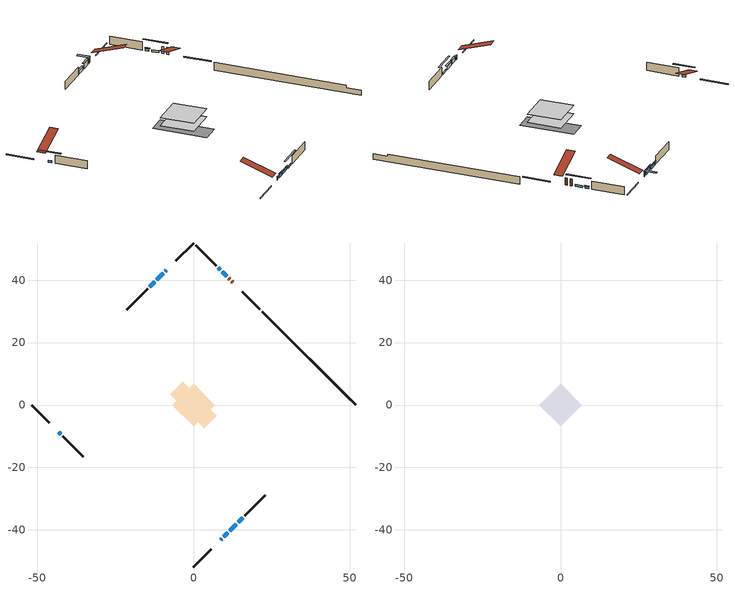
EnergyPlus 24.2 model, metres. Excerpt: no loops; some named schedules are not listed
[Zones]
conditioned space
 floor adiabatic (AdiabaticFloorConstruction): -6.79,0 0,6.79 6.79,0 0,-6.79 z0.6
 floor foundation (Slab1 construction): -7.49,3.51 -3.51,7.49 7.49,-3.51 3.51,-7.49 z-1.66
 wall outside (RimJoist1 construction): 0,-51.92 5.62,-46.31 / -51.92,0 -46.31,-5.62 / 0,51.92 -5.62,46.31 / 21.31,30.62 15.69,36.23 z0.6:0.9
 wall outside (AdiabaticWallConstruction 1): 12.63,39.29 12.29,39.63 / 11.63,40.29 11.26,40.66 z0.6:2.63
 wall outside (AdiabaticWallConstruction): 8.67,-43.25 9.05,-42.87 z0.6:1.46; 10.6,41.32 9.24,42.69 / -43.25,-8.67 -42.56,-9.36 / 8.58,43.34 7.89,44.03 / 14.34,-37.58 15.71,-36.21 z0.6:1.19; -8.67,43.25 -9.07,42.85 z0.6:2.2; 9.71,-42.21 10.95,-40.97 z0.6:1.72; 11.6,-40.32 13.69,-38.24 z0.6:1.57; -9.73,42.2 -11.7,40.22 z0.6:2.12; -12.36,39.56 -14.08,37.84 z0.6:1.54
 wall outside (Wall1 construction): 16.37,-35.56 22.95,-28.97 / -41.91,-10.02 -35.33,-16.6 / -14.74,37.18 -21.32,30.6 / 7.24,44.68 0.66,51.27 z0.6:3.04
 wall foundation (FoundationWall1 construction): 21.96,29.96,-1.66 21.96,29.96,0.6 48.93,3,0.6 48.93,3,-0.07 51.92,0,-0.07 51.92,0,-1.66
 window (WindowConstruction 5): 8.67,-43.25 9.05,-42.87 z0.6:1.46
 window (WindowConstruction 8): 10.6,41.32 9.24,42.69 z0.6:1.19
 window (WindowConstruction 9): -43.25,-8.67 -42.56,-9.36 z0.6:1.19
 window (WindowConstruction 6): -8.67,43.25 -9.07,42.85 z0.6:2.2
 window (WindowConstruction): 9.71,-42.21 10.95,-40.98 z0.6:1.72
 window (WindowConstruction 1): 11.6,-40.32 13.69,-38.24 z0.6:1.57
 window (WindowConstruction 2): -9.73,42.2 -11.7,40.22 z0.6:2.12
 window (WindowConstruction 3): -12.36,39.56 -14.08,37.84 z0.6:1.54
 window (WindowConstruction 4): 8.58,43.34 7.9,44.03 z0.6:1.19
 window (WindowConstruction 7): 14.34,-37.58 15.71,-36.21 z0.6:1.19
 door (Door): 12.63,39.29 12.29,39.63 z0.6:2.63
 door (Door 1): 11.63,40.29 11.26,40.66 z0.6:2.63
 ceiling adiabatic (AdiabaticFloorConstruction): 0,-6.79 6.79,0 0,6.79 -6.79,0 z0.6
attic - vented
 floor to conditioned space (Floor1 construction Reversed): -6.79,0 0,6.79 6.79,0 0,-6.79 z3.04
 roof outside (Roof1 construction): 8.02,-43.91,3.04 1.4,-37.29,6.16 -0.34,-39.03,6.16 6.27,-45.65,3.04; -43.91,-8.02,3.04 -37.29,-1.4,6.16 -39.03,0.34,6.16 -45.65,-6.27,3.04; -8.02,43.91,3.04 -1.4,37.29,6.16 0.34,39.03,6.16 -6.27,45.65,3.04; 13.29,38.63,3.04 6.67,32.02,6.16 8.42,30.28,6.16 15.03,36.89,3.04
shading: 9.19,-42.73 8.53,-43.39 8.82,-43.68 9.48,-43.02 z1.66; 7.35,44.58 12.49,39.43 12.78,39.72 7.64,44.87 z3.86; -40.68,-11.25 -45.14,-6.79 -45.43,-7.08 -40.97,-11.54 z3.86; -9.17,42.75 -8.57,43.35 -11.05,45.84 -11.66,45.23 z2.35; 11.09,-40.83 9.57,-42.36 9.86,-42.65 11.38,-41.12 z1.92; 13.83,-38.09 11.46,-40.46 11.75,-40.75 14.12,-38.39 z1.77; -11.84,40.08 -9.58,42.34 -9.87,42.63 -12.14,40.37 z2.33; -14.23,37.7 -12.22,39.71 -12.51,40 -14.52,37.99 z1.74; 7.75,44.17 8.72,43.2 9.01,43.49 8.04,44.46 z1.39; 17.6,-34.32 12.46,-39.47 12.75,-39.76 17.89,-34.62 z3.86
[Building]
Building 1: Terrain=Suburbs
[Site:Location]
Toronto City Centre_ON: Latitude {deg}=43.63; Longitude {deg}=-79.39; Time Zone {hr}=-5; Elevation {m}=77; Keep Site Location Information=Yes
[Site:GroundTemperature:Shallow]
5.01852, 3.26908, 3.12898, 3.95918, 7.29196, 10.6092, 13.4851, 15.3069, 15.4617, 13.9799, 11.1774, 7.9619
[Site:WaterMainsTemperature]
Calculation Method=Schedule; Temperature Schedule=mains temperature schedule
[Material] Roughness=Rough; Thermal Absorptance=0.9
Name | Thickness {m} | Conductivity {W/m-K} | Density {kg/m3} | Specific Heat {J/kg-K} | Solar Absorptance | Visible Absorptance
asphalt or fiberglass shingles | 0.00635 | 0.162714 | 1121.4 | 1465.45 | 0.4 | 0.4
ceiling loosefill ins | 0.254 | 0.0480833 | 16.02 | 1046.75 | 0.7 | 0.7
ceiling stud and cavity | 0.1397 | 0.489727 | 65.682 | 1177.47 | 0.7 | 0.7
concrete 4.0 in. | 0.1016 | 1.803125 | 2242.8 | 837.4 | 0.7 | 0.7
concrete 8.0 in. | 0.2032 | 1.803125 | 2242.8 | 837.4 | 0.7 | 0.7
door material | 0.04445 | 0.053851 | 512.64 | 1214.23 | 0.7 | 0.7
door material 1 | 0.04445 | 0.188738 | 512.64 | 1214.23 | 0.7 | 0.7
exterior vertical ins | 0.0148535 | 0.029427 | 32.04 | 1214.23 | 0.7 | 0.7
floor covering | 0.0127 | 0.0433444 | 54.468 | 1339.84 | 0.6 | 0.6
floor rigid ins; wall rigid ins | 0.512978 | 0.029427 | 32.04 | 1214.23 | 0.7 | 0.7
floor stud and cavity | 0.1397 | 1.75129 | 37.0049 | 1207.88 | 0.7 | 0.7
furniture material conditioned space 1 | 0.1524 | 0.115458 | 640.8 | 1214.23 | 0.6 | 0.6
gypsum board | 0.0127 | 0.160291 | 801 | 837.4 | 0.6 | 0.6
gypsum board 1 | 0.0127 | 0.160291 | 801 | 837.4 | 0.7 | 0.7
osb sheathing 0.5 in. | 0.0127 | 0.115458 | 512.64 | 1214.23 | 0.7 | 0.7
osb sheathing 0.75 in. | 0.01905 | 0.115458 | 512.64 | 1214.23 | 0.7 | 0.7
osb sheathing 2.0 in. | 0.0508 | 0.115458 | 512.64 | 1214.23 | 0.7 | 0.7
rim joist stud and cavity | 0.0508 | 0.031136 | 125.044 | 1163.47 | 0.6 | 0.6
wall stud and cavity | 0.1397 | 0.0883501 | 139.0536 | 1170.24 | 0.7 | 0.7
wall stud and cavity 1 | 0.0889 | 0.380278 | 52.3479 | 1209.89 | 0.7 | 0.7
wall stud and cavity 2 | 0.0889 | 0.391764 | 83.0341 | 1211.67 | 0.7 | 0.7
wood siding | 0.0254 | 0.102417 | 544.68 | 1172.36 | 0.4 | 0.4
wood siding 1; wood siding 2; wood siding 3 | 0.0254 | 0.102417 | 544.68 | 1172.36 | 0.7 | 0.7
[WindowMaterial:SimpleGlazingSystem]
Name | U-Factor {W/m2-K} | Solar Heat Gain Coefficient
WindowMaterial | 2.00888 | 0.55
WindowMaterial 1 | 1.89588 | 0.62
WindowMaterial 2 | 1.842511 | 0.65
WindowMaterial 3 | 1.99922 | 0.56
WindowMaterial 4 | 2.18376 | 0.43
WindowMaterial 5 | 2.35467 | 0.55
WindowMaterial 6 | 2.969594 | 0.62
WindowMaterial 7 | 2.50911 | 0.43
[Construction]
AdiabaticFloorConstruction: floor stud and cavity, floor rigid ins, osb sheathing 0.75 in., floor covering
AdiabaticWallConstruction: wood siding 2, wall rigid ins, wall stud and cavity 1, gypsum board
AdiabaticWallConstruction 1: wood siding 3, wall rigid ins, wall stud and cavity 1, gypsum board
Door: door material
Door 1: door material 1
Floor1 construction Reversed: gypsum board, ceiling stud and cavity, ceiling loosefill ins
FoundationWall1 construction: concrete 8.0 in., gypsum board 1
furniture construction conditioned space 1: furniture material conditioned space 1
PartitionWallConstruction: gypsum board, wall stud and cavity 2, gypsum board
RimJoist1 construction: wood siding 1, osb sheathing 2.0 in., rim joist stud and cavity
Roof1 construction: asphalt or fiberglass shingles
Slab1 construction: concrete 4.0 in.
Wall1 construction: wood siding, osb sheathing 0.5 in., wall stud and cavity, gypsum board
WindowConstruction: WindowMaterial
WindowConstruction 1: WindowMaterial 1
WindowConstruction 2: WindowMaterial 2
WindowConstruction 3: WindowMaterial 3
WindowConstruction 4: WindowMaterial 4
WindowConstruction 5: WindowMaterial 5
WindowConstruction 6: WindowMaterial 6
WindowConstruction 7; WindowConstruction 8; WindowConstruction 9: WindowMaterial 7
[Zone] Multiplier=1; Part of Total Floor Area=Yes
Name | Volume {m3}
attic - vented | 46.698
conditioned space | 480.3
[Space]
Name | Zone | Volume {m3}
attic - vented 1 | attic - vented | 46.698
conditioned space 1 | conditioned space | 480.3
[ZoneInfiltration:EffectiveLeakageArea]
infil attic - vented 1: Zone or Space=attic - vented 1; Schedule=Always On Discrete; Effective Air Leakage Area {cm2}=3884.21; Stack Coefficient=0.000216843; Wind Coefficient=9.94931e-06
[ZoneMixing]
whole house fan mix: Zone or Space=attic - vented; Schedule=Always On Continuous; Design Flow Rate Calculation Method=Flow/Zone; Design Flow Rate {m3/s}=0; Source Zone or Space=conditioned space
[SurfaceProperty:ExposedFoundationPerimeter]
Slab1: Exposed Perimeter Calculation Method=TotalExposedPerimeter; Total Exposed Perimeter {m}=42.368
[InternalMass] Zone or ZoneList=conditioned space; Space or SpaceList=conditioned space 1
Name | Construction | Surface Area {m2}
furniture mass conditioned space 1 | furniture construction conditioned space 1 | 71.964
partition wall mass | PartitionWallConstruction | 179.91
[Lights]
interior lighting: Zone or ZoneList or Space or SpaceList=conditioned space 1; Schedule=interior lighting schedule; Design Level Calculation Method=LightingLevel; Lighting Level {W}=343.2; Return Air Fraction=0; Fraction Radiant=0.6; Fraction Visible=0.2; Fraction Replaceable=1
[People]
occupants: Zone or ZoneList or Space or SpaceList=conditioned space 1; Number of People Schedule=occupants schedule; Number of People Calculation Method=People; Number of People=3; Fraction Radiant=0.314171; Sensible Heat Fraction=0.56303; Activity Level Schedule=occupants activity schedule; Carbon Dioxide Generation Rate {m3/s-W}=0; Enable ASHRAE 55 Comfort Warnings=No; Mean Radiant Temperature Calculation Type=EnclosureAveraged
[ElectricEquipment] Zone or ZoneList or Space or SpaceList=conditioned space 1; Design Level Calculation Method=EquipmentLevel
Name | Schedule | Design Level {W} | Fraction Latent | Fraction Radiant | Fraction Lost
clothes dryer | clothes dryer schedule | 140.772 | 0.015 | 0.081 | 0.85
clothes washer | clothes washer schedule | 32.1985 | 0.03 | 0.162 | 0.7
cooking range | cooking range schedule | 215.147 | 0.08 | 0.432 | 0.2
dishwasher | dishwasher schedule | 66.8632 | 0.3 | 0.18 | 0.4
fridge | fridge schedule | 72.9452 | 0 | 0.6 | 0
mech vent house fan | mech vent house fan schedule | 0.95 | 0 | 0 | 1
mech vent house fan cfis | mech vent house fan cfis schedule | 0 | 0 | 0 | 0
misc plug loads | misc plug loads schedule | 494.7 | 0.045 | 0.513 | 0.1
whole house fan | Always On Discrete | 0 | 0 | 0 | 1
[OtherEquipment] Zone or ZoneList or Space or SpaceList=conditioned space 1; Design Level Calculation Method=EquipmentLevel
Name | Fuel Type | Schedule | Design Level {W} | Fraction Latent | Fraction Radiant | Fraction Lost
clothes dryer 1 | Electricity | clothes dryer schedule | 0 | 0.015 | 0.081 | 0.85
cooking range 1 | Electricity | cooking range schedule | 0 | 0.08 | 0.432 | 0.2
general water use latent | None | general water use schedule | 62.594 | 1 | 0 | 0
general water use sensible | None | general water use schedule | -61.6891 | 0 | 0.6 | 0
mech vent house fan latent load | None | Always On Discrete | 0 | 1 | 0 | 0
mech vent house fan sensible load | None | Always On Discrete | 0 | 0 | 0 | 0
water heater energy adjustment1 | NaturalGas | Always On Discrete | 0.01 | 0 | 0 | 1
[ZoneInfiltration:DesignFlowRate] Zone or ZoneList or Space or SpaceList=conditioned space 1; Schedule=Always On Discrete; Design Flow Rate Calculation Method=Flow/Zone; Design Flow Rate {m3/s}=0
infil flow; natural vent flow; whole house fan flow
[AvailabilityManager:Scheduled]
central ac and furnace airloop Availability Manager: Schedule=Always On Discrete
[Foundation:Kiva]
Foundation Kiva 1: Initial Indoor Air Temperature {C}=18; Wall Height Above Grade {m}=0.599999; Wall Depth Below Slab {m}=0.2032; Custom Block Material Name 1=exterior vertical ins; Custom Block Depth 1 {m}=2.26; Custom Block X Position 1 {m}=0.2159; Custom Block Z Position 1 {m}=0
[Foundation:Kiva:Settings]
Soil Conductivity {W/m-K}=0.849921; Soil Density {kg/m3}=1842.3; Soil Specific Heat {J/kg-K}=418.7; Ground Solar Absorptivity=0.9; Ground Thermal Absorptivity=0.9; Ground Surface Roughness {m}=0.03; Far-Field Width {m}=40; Deep-Ground Boundary Condition=ZeroFlux; Deep-Ground Depth {m}=40; Minimum Cell Dimension {m}=0.2; Maximum Cell Growth Coefficient=3; Simulation Timestep=Timestep
[Exterior:Lights]
exterior lighting: Schedule=exterior lighting schedule; Design Level {W}=75.6
[EnergyManagementSystem:GlobalVariable]
central_ac_and_furnace_airloop_Fan_RTF
infil_program_Qfan
infil_program_Qinf
natural_vent_program_Qnv
natural_vent_program_Qwhf
[EnergyManagementSystem:Sensor]
Name | Output:Variable or Output:Meter Index Key | Output:Variable or Output:Meter
airflow_gain | infil flow | Infiltration Sensible Heat Gain Energy
airflow_gain_1 | natural vent flow | Infiltration Sensible Heat Gain Energy
airflow_gain_2 | whole house fan flow | Infiltration Sensible Heat Gain Energy
airflow_loss | infil flow | Infiltration Sensible Heat Loss Energy
airflow_loss_1 | natural vent flow | Infiltration Sensible Heat Loss Energy
airflow_loss_2 | whole house fan flow | Infiltration Sensible Heat Loss Energy
clg_load_cond |  | Cooling:EnergyTransfer:Zone:CONDITIONED SPACE
clg_sp_s; clg_sp_s_1 | cooling setpoint | Schedule Value
clothes_dryer_exhaust_0_sch_s | clothes dryer exhaust 0 schedule | Schedule Value
cool_season | cooling season schedule | Schedule Value
htg_load_cond |  | Heating:EnergyTransfer:Zone:CONDITIONED SPACE
htg_sp_s; htg_sp_s_1 | heating setpoint | Schedule Value
ig_ee_conv | clothes dryer | Electric Equipment Convective Heating Energy
ig_ee_conv_2 | cooking range | Electric Equipment Convective Heating Energy
ig_ee_conv_4 | fridge | Electric Equipment Convective Heating Energy
ig_ee_conv_5 | misc plug loads | Electric Equipment Convective Heating Energy
ig_ee_conv_6 | whole house fan | Electric Equipment Convective Heating Energy
ig_ee_rad | clothes dryer | Electric Equipment Radiant Heating Energy
ig_ee_rad_2 | cooking range | Electric Equipment Radiant Heating Energy
ig_ee_rad_4 | fridge | Electric Equipment Radiant Heating Energy
ig_ee_rad_5 | misc plug loads | Electric Equipment Radiant Heating Energy
ig_ee_rad_6 | whole house fan | Electric Equipment Radiant Heating Energy
ig_lgt_conv | interior lighting | Lights Convective Heating Energy
ig_lgt_rad | interior lighting | Lights Radiant Heating Energy
ig_lgt_vis | interior lighting | Lights Visible Radiation Heating Energy
ig_oe_conv | clothes dryer 1 | Other Equipment Convective Heating Energy
ig_oe_conv_1 | cooking range 1 | Other Equipment Convective Heating Energy
ig_oe_conv_2 | general water use latent | Other Equipment Convective Heating Energy
ig_oe_conv_3 | general water use sensible | Other Equipment Convective Heating Energy
ig_oe_conv_4 | water heater energy adjustment1 | Other Equipment Convective Heating Energy
ig_oe_rad | clothes dryer 1 | Other Equipment Radiant Heating Energy
ig_oe_rad_1 | cooking range 1 | Other Equipment Radiant Heating Energy
ig_oe_rad_2 | general water use latent | Other Equipment Radiant Heating Energy
ig_oe_rad_3 | general water use sensible | Other Equipment Radiant Heating Energy
ig_oe_rad_4 | water heater energy adjustment1 | Other Equipment Radiant Heating Energy
ig_ppl_conv | occupants | People Convective Heating Energy
ig_ppl_rad | occupants | People Radiant Heating Energy
im_conv | furniture mass conditioned space 1 | Surface Inside Face Convection Heat Gain Energy
im_conv_1 | partition wall mass | Surface Inside Face Convection Heat Gain Energy
im_ig | furniture mass conditioned space 1 | Surface Inside Face Internal Gains Radiation Heat Gain Energy
im_ig_1 | partition wall mass | Surface Inside Face Internal Gains Radiation Heat Gain Energy
im_lgt | furniture mass conditioned space 1 | Surface Inside Face Lights Radiation Heat Gain Energy
im_lgt_1 | partition wall mass | Surface Inside Face Lights Radiation Heat Gain Energy
im_sol | furniture mass conditioned space 1 | Surface Inside Face Solar Radiation Heat Gain Energy
im_sol_1 | partition wall mass | Surface Inside Face Solar Radiation Heat Gain Energy
im_surf | furniture mass conditioned space 1 | Surface Inside Face Net Surface Thermal Radiation Heat Gain Energy
im_surf_1 | partition wall mass | Surface Inside Face Net Surface Thermal Radiation Heat Gain Energy
mv_conv | mech vent house fan | Electric Equipment Convective Heating Energy
mv_conv_1 | mech vent house fan cfis | Electric Equipment Convective Heating Energy
mv_conv_2 | mech vent house fan latent load | Other Equipment Convective Heating Energy
mv_conv_3 | mech vent house fan sensible load | Other Equipment Convective Heating Energy
mv_rad | mech vent house fan | Electric Equipment Radiant Heating Energy
mv_rad_1 | mech vent house fan cfis | Electric Equipment Radiant Heating Energy
mv_rad_2 | mech vent house fan latent load | Other Equipment Radiant Heating Energy
mv_rad_3 | mech vent house fan sensible load | Other Equipment Radiant Heating Energy
natural_vent_s | natural vent schedule | Schedule Value
out_pb_s |  | Site Outdoor Air Barometric Pressure
out_wt_s |  | Site Outdoor Air Humidity Ratio
site_vw_s |  | Site Wind Speed
ss_back_out | Window1 | Surface Window Shortwave from Zone Back Out Window Heat Transfer Rate
ss_back_out_1 | Window11 | Surface Window Shortwave from Zone Back Out Window Heat Transfer Rate
ss_back_out_2 | Window13 | Surface Window Shortwave from Zone Back Out Window Heat Transfer Rate
ss_back_out_3 | Window2 | Surface Window Shortwave from Zone Back Out Window Heat Transfer Rate
ss_back_out_4 | Window3 | Surface Window Shortwave from Zone Back Out Window Heat Transfer Rate
ss_back_out_5 | Window4 | Surface Window Shortwave from Zone Back Out Window Heat Transfer Rate
ss_back_out_6 | Window6 | Surface Window Shortwave from Zone Back Out Window Heat Transfer Rate
ss_back_out_7 | Window7 | Surface Window Shortwave from Zone Back Out Window Heat Transfer Rate
ss_back_out_8 | Window8 | Surface Window Shortwave from Zone Back Out Window Heat Transfer Rate
ss_back_out_9 | Window9 | Surface Window Shortwave from Zone Back Out Window Heat Transfer Rate
ss_conv | Door1 | Surface Inside Face Convection Heat Gain Energy
ss_conv_1 | Door2 | Surface Inside Face Convection Heat Gain Energy
ss_conv_10 | Window8 | Surface Inside Face Convection Heat Gain Energy
ss_conv_11 | Window9 | Surface Inside Face Convection Heat Gain Energy
ss_conv_2 | Window1 | Surface Inside Face Convection Heat Gain Energy
ss_conv_3 | Window11 | Surface Inside Face Convection Heat Gain Energy
ss_conv_4 | Window13 | Surface Inside Face Convection Heat Gain Energy
ss_conv_5 | Window2 | Surface Inside Face Convection Heat Gain Energy
ss_conv_6 | Window3 | Surface Inside Face Convection Heat Gain Energy
ss_conv_7 | Window4 | Surface Inside Face Convection Heat Gain Energy
ss_conv_8 | Window6 | Surface Inside Face Convection Heat Gain Energy
ss_conv_9 | Window7 | Surface Inside Face Convection Heat Gain Energy
ss_ig | Door1 | Surface Inside Face Internal Gains Radiation Heat Gain Energy
ss_ig_1 | Door2 | Surface Inside Face Internal Gains Radiation Heat Gain Energy
ss_ig_10 | Window8 | Surface Inside Face Internal Gains Radiation Heat Gain Energy
ss_ig_11 | Window9 | Surface Inside Face Internal Gains Radiation Heat Gain Energy
ss_ig_2 | Window1 | Surface Inside Face Internal Gains Radiation Heat Gain Energy
ss_ig_3 | Window11 | Surface Inside Face Internal Gains Radiation Heat Gain Energy
ss_ig_4 | Window13 | Surface Inside Face Internal Gains Radiation Heat Gain Energy
ss_ig_5 | Window2 | Surface Inside Face Internal Gains Radiation Heat Gain Energy
ss_ig_6 | Window3 | Surface Inside Face Internal Gains Radiation Heat Gain Energy
ss_ig_7 | Window4 | Surface Inside Face Internal Gains Radiation Heat Gain Energy
ss_ig_8 | Window6 | Surface Inside Face Internal Gains Radiation Heat Gain Energy
ss_ig_9 | Window7 | Surface Inside Face Internal Gains Radiation Heat Gain Energy
ss_lgt | Door1 | Surface Inside Face Lights Radiation Heat Gain Energy
ss_lgt_1 | Door2 | Surface Inside Face Lights Radiation Heat Gain Energy
ss_sol | Door1 | Surface Inside Face Solar Radiation Heat Gain Energy
ss_sol_1 | Door2 | Surface Inside Face Solar Radiation Heat Gain Energy
ss_surf | Door1 | Surface Inside Face Net Surface Thermal Radiation Heat Gain Energy
ss_surf_1 | Door2 | Surface Inside Face Net Surface Thermal Radiation Heat Gain Energy
ss_surf_10 | Window8 | Surface Inside Face Net Surface Thermal Radiation Heat Gain Energy
ss_surf_11 | Window9 | Surface Inside Face Net Surface Thermal Radiation Heat Gain Energy
ss_surf_2 | Window1 | Surface Inside Face Net Surface Thermal Radiation Heat Gain Energy
ss_surf_3 | Window11 | Surface Inside Face Net Surface Thermal Radiation Heat Gain Energy
ss_surf_4 | Window13 | Surface Inside Face Net Surface Thermal Radiation Heat Gain Energy
ss_surf_5 | Window2 | Surface Inside Face Net Surface Thermal Radiation Heat Gain Energy
ss_surf_6 | Window3 | Surface Inside Face Net Surface Thermal Radiation Heat Gain Energy
ss_surf_7 | Window4 | Surface Inside Face Net Surface Thermal Radiation Heat Gain Energy
ss_surf_8 | Window6 | Surface Inside Face Net Surface Thermal Radiation Heat Gain Energy
ss_surf_9 | Window7 | Surface Inside Face Net Surface Thermal Radiation Heat Gain Energy
ss_trans_in | Window1 | Surface Window Transmitted Solar Radiation Rate
ss_trans_in_1 | Window11 | Surface Window Transmitted Solar Radiation Rate
ss_trans_in_2 | Window13 | Surface Window Transmitted Solar Radiation Rate
ss_trans_in_3 | Window2 | Surface Window Transmitted Solar Radiation Rate
ss_trans_in_4 | Window3 | Surface Window Transmitted Solar Radiation Rate
ss_trans_in_5 | Window4 | Surface Window Transmitted Solar Radiation Rate
ss_trans_in_6 | Window6 | Surface Window Transmitted Solar Radiation Rate
ss_trans_in_7 | Window7 | Surface Window Transmitted Solar Radiation Rate
ss_trans_in_8 | Window8 | Surface Window Transmitted Solar Radiation Rate
ss_trans_in_9 | Window9 | Surface Window Transmitted Solar Radiation Rate
ss_trans_out | Window1 | Surface Inside Face Initial Transmitted Diffuse Transmitted Out Window Solar Radiation Rate
ss_trans_out_1 | Window11 | Surface Inside Face Initial Transmitted Diffuse Transmitted Out Window Solar Radiation Rate
ss_trans_out_2 | Window13 | Surface Inside Face Initial Transmitted Diffuse Transmitted Out Window Solar Radiation Rate
ss_trans_out_3 | Window2 | Surface Inside Face Initial Transmitted Diffuse Transmitted Out Window Solar Radiation Rate
ss_trans_out_4 | Window3 | Surface Inside Face Initial Transmitted Diffuse Transmitted Out Window Solar Radiation Rate
ss_trans_out_5 | Window4 | Surface Inside Face Initial Transmitted Diffuse Transmitted Out Window Solar Radiation Rate
ss_trans_out_6 | Window6 | Surface Inside Face Initial Transmitted Diffuse Transmitted Out Window Solar Radiation Rate
ss_trans_out_7 | Window7 | Surface Inside Face Initial Transmitted Diffuse Transmitted Out Window Solar Radiation Rate
ss_trans_out_8 | Window8 | Surface Inside Face Initial Transmitted Diffuse Transmitted Out Window Solar Radiation Rate
ss_trans_out_9 | Window9 | Surface Inside Face Initial Transmitted Diffuse Transmitted Out Window Solar Radiation Rate
s_conv | Floor1 | Surface Inside Face Convection Heat Gain Energy
s_conv_1 | FoundationWall1 | Surface Inside Face Convection Heat Gain Energy
s_conv_10 | Wall1:225 | Surface Inside Face Convection Heat Gain Energy
s_conv_11 | Wall1:315 | Surface Inside Face Convection Heat Gain Energy
s_conv_12 | Wall1:45 | Surface Inside Face Convection Heat Gain Energy
s_conv_2 | inferred conditioned ceiling | Surface Inside Face Convection Heat Gain Energy
s_conv_3 | inferred conditioned floor | Surface Inside Face Convection Heat Gain Energy
s_conv_4 | RimJoist1:135 | Surface Inside Face Convection Heat Gain Energy
s_conv_5 | RimJoist1:225 | Surface Inside Face Convection Heat Gain Energy
s_conv_6 | RimJoist1:315 | Surface Inside Face Convection Heat Gain Energy
s_conv_7 | RimJoist1:45 | Surface Inside Face Convection Heat Gain Energy
s_conv_8 | Slab1 | Surface Inside Face Convection Heat Gain Energy
s_conv_9 | Wall1:135 | Surface Inside Face Convection Heat Gain Energy
s_ig | Floor1 | Surface Inside Face Internal Gains Radiation Heat Gain Energy
s_ig_1 | FoundationWall1 | Surface Inside Face Internal Gains Radiation Heat Gain Energy
s_ig_10 | Wall1:225 | Surface Inside Face Internal Gains Radiation Heat Gain Energy
s_ig_11 | Wall1:315 | Surface Inside Face Internal Gains Radiation Heat Gain Energy
s_ig_12 | Wall1:45 | Surface Inside Face Internal Gains Radiation Heat Gain Energy
s_ig_2 | inferred conditioned ceiling | Surface Inside Face Internal Gains Radiation Heat Gain Energy
s_ig_3 | inferred conditioned floor | Surface Inside Face Internal Gains Radiation Heat Gain Energy
s_ig_4 | RimJoist1:135 | Surface Inside Face Internal Gains Radiation Heat Gain Energy
s_ig_5 | RimJoist1:225 | Surface Inside Face Internal Gains Radiation Heat Gain Energy
s_ig_6 | RimJoist1:315 | Surface Inside Face Internal Gains Radiation Heat Gain Energy
s_ig_7 | RimJoist1:45 | Surface Inside Face Internal Gains Radiation Heat Gain Energy
s_ig_8 | Slab1 | Surface Inside Face Internal Gains Radiation Heat Gain Energy
s_ig_9 | Wall1:135 | Surface Inside Face Internal Gains Radiation Heat Gain Energy
s_lgt | Floor1 | Surface Inside Face Lights Radiation Heat Gain Energy
s_lgt_1 | FoundationWall1 | Surface Inside Face Lights Radiation Heat Gain Energy
s_lgt_10 | Wall1:225 | Surface Inside Face Lights Radiation Heat Gain Energy
s_lgt_11 | Wall1:315 | Surface Inside Face Lights Radiation Heat Gain Energy
s_lgt_12 | Wall1:45 | Surface Inside Face Lights Radiation Heat Gain Energy
s_lgt_2 | inferred conditioned ceiling | Surface Inside Face Lights Radiation Heat Gain Energy
s_lgt_3 | inferred conditioned floor | Surface Inside Face Lights Radiation Heat Gain Energy
s_lgt_4 | RimJoist1:135 | Surface Inside Face Lights Radiation Heat Gain Energy
s_lgt_5 | RimJoist1:225 | Surface Inside Face Lights Radiation Heat Gain Energy
s_lgt_6 | RimJoist1:315 | Surface Inside Face Lights Radiation Heat Gain Energy
s_lgt_7 | RimJoist1:45 | Surface Inside Face Lights Radiation Heat Gain Energy
s_lgt_8 | Slab1 | Surface Inside Face Lights Radiation Heat Gain Energy
s_lgt_9 | Wall1:135 | Surface Inside Face Lights Radiation Heat Gain Energy
s_sol | Floor1 | Surface Inside Face Solar Radiation Heat Gain Energy
s_sol_1 | FoundationWall1 | Surface Inside Face Solar Radiation Heat Gain Energy
s_sol_10 | Wall1:225 | Surface Inside Face Solar Radiation Heat Gain Energy
s_sol_11 | Wall1:315 | Surface Inside Face Solar Radiation Heat Gain Energy
